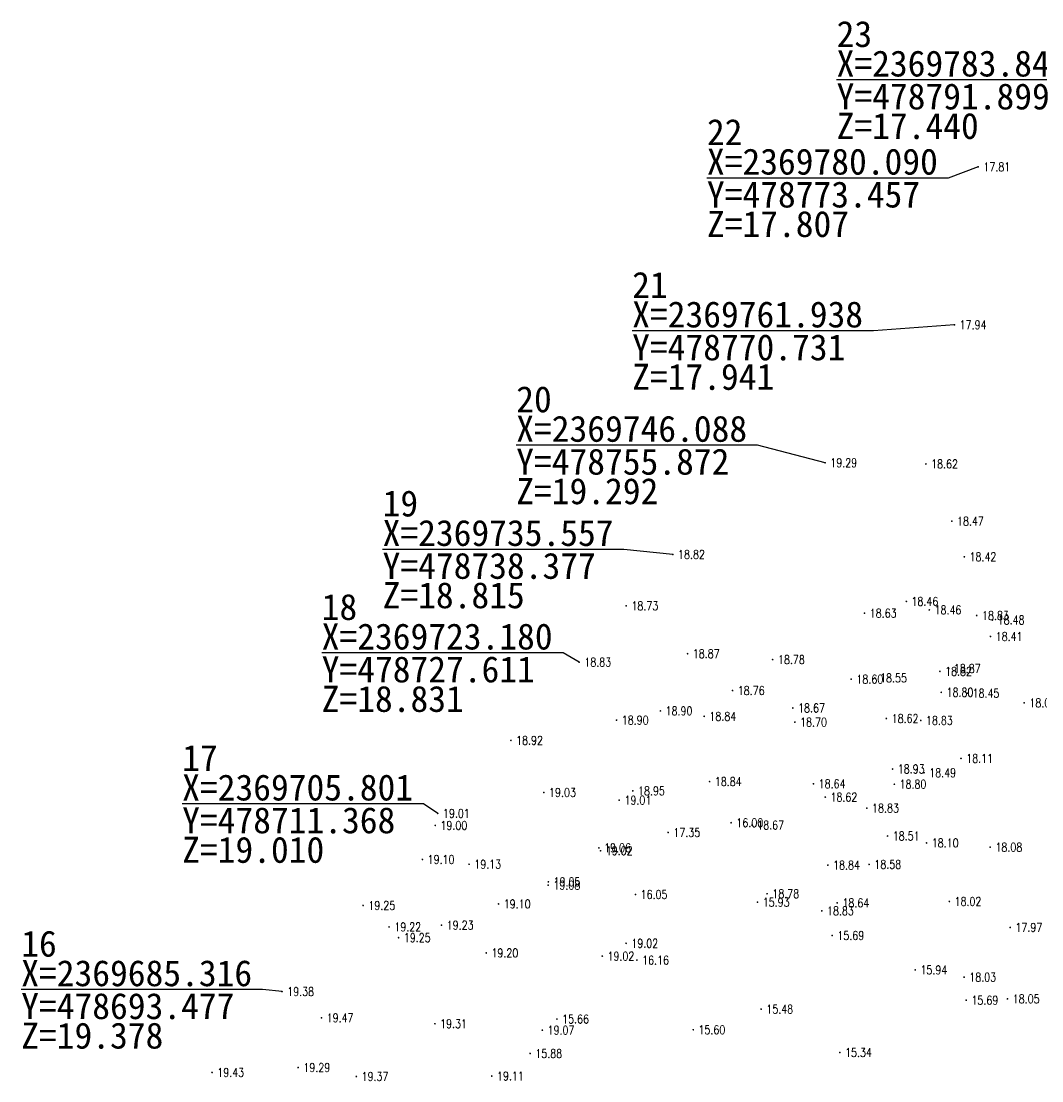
# Model space of a CAD drawing. Extents: x 478634 to 479141, y 2369294 to 2369803.
# Drawn here: x 478663.5 to 478780.8, y 2369675.1 to 2369796.8 of the extents above; entities that cross this region are included whole.
import ezdxf
from ezdxf.enums import TextEntityAlignment as Align

# ---------------------------------------------------------------- set-up
doc = ezdxf.new("R2010")
doc.units = 0
doc.header["$LTSCALE"] = 0.5
doc.layers.get('0').update_dxf_attribs({"linetype": 'CONTINUOUS'})
doc.layers.add('GCD', color=1, linetype='CONTINUOUS')
doc.styles.add('HZ', font='rs.shx', dxfattribs={"width": 0.8, "bigfont": 'hztxt.shx'})
doc.styles.add('宋体', font='')
doc.styles.get('宋体').set_extended_font_data('SimSun')

# ---------------------------------------------------------------- blocks, each defined once
blk = doc.blocks.new('GC200')
at = {"linetype": 'Continuous', "const_width": 0.2, "flags": 128}
blk.add_lwpolyline([(-0.1, 0, 1), (0.1, 0, 1)], format="xyb", close=True, dxfattribs=at)

msp = doc.modelspace()

# ---------------------------------------------------------------- linework, layer by layer
at = {"linetype": 'Continuous'}
for p, q in [((478784.94, 2369790.08), (478757.2, 2369790.08)), ((478773.46, 2369780.09, 17.81), (478770.03, 2369778.81)), ((478770.03, 2369778.81), (478742.3, 2369778.81)), ((478770.73, 2369761.94, 17.94), (478761.45, 2369761.25)), ((478761.45, 2369761.25), (478733.71, 2369761.25)), ((478748.12, 2369748.11), (478720.39, 2369748.11)), ((478755.87, 2369746.09, 19.29), (478748.12, 2369748.11)), ((478732.77, 2369736.14), (478705.04, 2369736.14)), ((478738.38, 2369735.56, 18.82), (478732.77, 2369736.14)), ((478725.78, 2369724.24), (478698.04, 2369724.24)), ((478727.61, 2369723.18, 18.83), (478725.78, 2369724.24)), ((478709.74, 2369706.9), (478682.01, 2369706.9)), ((478711.37, 2369705.8, 19.01), (478709.74, 2369706.9)), ((478691.25, 2369685.55), (478663.52, 2369685.55)), ((478693.48, 2369685.32, 19.38), (478691.25, 2369685.55))]:
    msp.add_line(p, q, dxfattribs=at)

# ---------------------------------------------------------------- block references
at = {"layer": 'GCD', "linetype": 'Continuous'}
ref = msp.add_blockref('GC200', (478773.46, 2369780.09, 17.81), dxfattribs=dict(at, xscale=0.5, yscale=0.5, zscale=0.5))
ref.add_attrib('height', '17.81', dxfattribs={"linetype": 'Continuous', "height": 1, "style": 'HZ', "width": 0.8}).set_placement((478774.06, 2369780.09, 17.81), align=Align.MIDDLE_LEFT)
ref = msp.add_blockref('GC200', (478770.73, 2369761.94, 17.94), dxfattribs=dict(at, xscale=0.5, yscale=0.5, zscale=0.5))
ref.add_attrib('height', '17.94', dxfattribs={"linetype": 'Continuous', "height": 1, "style": 'HZ', "width": 0.8}).set_placement((478771.33, 2369761.94, 17.94), align=Align.MIDDLE_LEFT)
ref = msp.add_blockref('GC200', (478755.87, 2369746.09, 19.29), dxfattribs=dict(at, xscale=0.5, yscale=0.5, zscale=0.5))
ref.add_attrib('height', '19.29', dxfattribs={"linetype": 'Continuous', "height": 1, "style": 'HZ', "width": 0.8}).set_placement((478756.47, 2369746.09, 19.29), align=Align.MIDDLE_LEFT)
ref = msp.add_blockref('GC200', (478767.46, 2369745.95, 18.62), dxfattribs=dict(at, xscale=0.5, yscale=0.5, zscale=0.5))
ref.add_attrib('height', '18.62', dxfattribs={"linetype": 'Continuous', "height": 1, "style": 'HZ', "width": 0.8}).set_placement((478768.06, 2369745.95, 18.62), align=Align.MIDDLE_LEFT)
ref = msp.add_blockref('GC200', (478767.46, 2369745.95, 18.62), dxfattribs=dict(at, xscale=0.5, yscale=0.5, zscale=0.5))
ref.add_attrib('height', '18.62', dxfattribs={"linetype": 'Continuous', "height": 1, "style": 'HZ', "width": 0.8}).set_placement((478768.06, 2369745.95, 18.62), align=Align.MIDDLE_LEFT)
ref = msp.add_blockref('GC200', (478770.43, 2369739.38, 18.47), dxfattribs=dict(at, xscale=0.5, yscale=0.5, zscale=0.5))
ref.add_attrib('height', '18.47', dxfattribs={"linetype": 'Continuous', "height": 1, "style": 'HZ', "width": 0.8}).set_placement((478771.03, 2369739.38, 18.47), align=Align.MIDDLE_LEFT)
ref = msp.add_blockref('GC200', (478738.38, 2369735.56, 18.82), dxfattribs=dict(at, xscale=0.5, yscale=0.5, zscale=0.5))
ref.add_attrib('height', '18.82', dxfattribs={"linetype": 'Continuous', "height": 1, "style": 'HZ', "width": 0.8}).set_placement((478738.98, 2369735.56, 18.82), align=Align.MIDDLE_LEFT)
ref = msp.add_blockref('GC200', (478771.87, 2369735.28, 18.42), dxfattribs=dict(at, xscale=0.5, yscale=0.5, zscale=0.5))
ref.add_attrib('height', '18.42', dxfattribs={"linetype": 'Continuous', "height": 1, "style": 'HZ', "width": 0.8}).set_placement((478772.47, 2369735.28, 18.42), align=Align.MIDDLE_LEFT)
ref = msp.add_blockref('GC200', (478733.03, 2369729.65, 18.73), dxfattribs=dict(at, xscale=0.5, yscale=0.5, zscale=0.5))
ref.add_attrib('height', '18.73', dxfattribs={"linetype": 'Continuous', "height": 1, "style": 'HZ', "width": 0.8}).set_placement((478733.63, 2369729.65, 18.73), align=Align.MIDDLE_LEFT)
ref = msp.add_blockref('GC200', (478765.21, 2369730.16, 18.46), dxfattribs=dict(at, xscale=0.5, yscale=0.5, zscale=0.5))
ref.add_attrib('height', '18.46', dxfattribs={"linetype": 'Continuous', "height": 1, "style": 'HZ', "width": 0.8}).set_placement((478765.8, 2369730.16, 18.46), align=Align.MIDDLE_LEFT)
ref = msp.add_blockref('GC200', (478760.4, 2369728.81, 18.63), dxfattribs=dict(at, xscale=0.5, yscale=0.5, zscale=0.5))
ref.add_attrib('height', '18.63', dxfattribs={"linetype": 'Continuous', "height": 1, "style": 'HZ', "width": 0.8}).set_placement((478761, 2369728.81, 18.63), align=Align.MIDDLE_LEFT)
ref = msp.add_blockref('GC200', (478767.85, 2369729.18, 18.46), dxfattribs=dict(at, xscale=0.5, yscale=0.5, zscale=0.5))
ref.add_attrib('height', '18.46', dxfattribs={"linetype": 'Continuous', "height": 1, "style": 'HZ', "width": 0.8}).set_placement((478768.45, 2369729.18, 18.46), align=Align.MIDDLE_LEFT)
ref = msp.add_blockref('GC200', (478773.29, 2369728.54, 18.83), dxfattribs=dict(at, xscale=0.5, yscale=0.5, zscale=0.5))
ref.add_attrib('height', '18.83', dxfattribs={"linetype": 'Continuous', "height": 1, "style": 'HZ', "width": 0.8}).set_placement((478773.9, 2369728.54, 18.83), align=Align.MIDDLE_LEFT)
ref = msp.add_blockref('GC200', (478775.1, 2369728.02, 18.48), dxfattribs=dict(at, xscale=0.5, yscale=0.5, zscale=0.5))
ref.add_attrib('height', '18.48', dxfattribs={"linetype": 'Continuous', "height": 1, "style": 'HZ', "width": 0.8}).set_placement((478775.7, 2369728.02, 18.48), align=Align.MIDDLE_LEFT)
ref = msp.add_blockref('GC200', (478774.87, 2369726.13, 18.41), dxfattribs=dict(at, xscale=0.5, yscale=0.5, zscale=0.5))
ref.add_attrib('height', '18.41', dxfattribs={"linetype": 'Continuous', "height": 1, "style": 'HZ', "width": 0.8}).set_placement((478775.47, 2369726.13, 18.41), align=Align.MIDDLE_LEFT)
ref = msp.add_blockref('GC200', (478740.08, 2369724.15, 18.87), dxfattribs=dict(at, xscale=0.5, yscale=0.5, zscale=0.5))
ref.add_attrib('height', '18.87', dxfattribs={"linetype": 'Continuous', "height": 1, "style": 'HZ', "width": 0.8}).set_placement((478740.68, 2369724.15, 18.87), align=Align.MIDDLE_LEFT)
ref = msp.add_blockref('GC200', (478749.85, 2369723.47, 18.78), dxfattribs=dict(at, xscale=0.5, yscale=0.5, zscale=0.5))
ref.add_attrib('height', '18.78', dxfattribs={"linetype": 'Continuous', "height": 1, "style": 'HZ', "width": 0.8}).set_placement((478750.46, 2369723.47, 18.78), align=Align.MIDDLE_LEFT)
ref = msp.add_blockref('GC200', (478727.61, 2369723.18, 18.83), dxfattribs=dict(at, xscale=0.5, yscale=0.5, zscale=0.5))
ref.add_attrib('height', '18.83', dxfattribs={"linetype": 'Continuous', "height": 1, "style": 'HZ', "width": 0.8}).set_placement((478728.21, 2369723.18, 18.83), align=Align.MIDDLE_LEFT)
ref = msp.add_blockref('GC200', (478727.61, 2369723.18, 18.83), dxfattribs=dict(at, xscale=0.5, yscale=0.5, zscale=0.5))
ref.add_attrib('height', '18.83', dxfattribs={"linetype": 'Continuous', "height": 1, "style": 'HZ', "width": 0.8}).set_placement((478728.21, 2369723.18, 18.83), align=Align.MIDDLE_LEFT)
ref = msp.add_blockref('GC200', (478769.07, 2369722.12, 18.82), dxfattribs=dict(at, xscale=0.5, yscale=0.5, zscale=0.5))
ref.add_attrib('height', '18.82', dxfattribs={"linetype": 'Continuous', "height": 1, "style": 'HZ', "width": 0.8}).set_placement((478769.67, 2369722.12, 18.82), align=Align.MIDDLE_LEFT)
ref = msp.add_blockref('GC200', (478770.07, 2369722.45, 18.87), dxfattribs=dict(at, xscale=0.5, yscale=0.5, zscale=0.5))
ref.add_attrib('height', '18.87', dxfattribs={"linetype": 'Continuous', "height": 1, "style": 'HZ', "width": 0.8}).set_placement((478770.67, 2369722.45, 18.87), align=Align.MIDDLE_LEFT)
ref = msp.add_blockref('GC200', (478758.87, 2369721.22, 18.6), dxfattribs=dict(at, xscale=0.5, yscale=0.5, zscale=0.5))
ref.add_attrib('height', '18.60', dxfattribs={"linetype": 'Continuous', "height": 1, "style": 'HZ', "width": 0.8}).set_placement((478759.47, 2369721.22, 18.6), align=Align.MIDDLE_LEFT)
ref = msp.add_blockref('GC200', (478761.59, 2369721.36, 18.55), dxfattribs=dict(at, xscale=0.5, yscale=0.5, zscale=0.5))
ref.add_attrib('height', '18.55', dxfattribs={"linetype": 'Continuous', "height": 1, "style": 'HZ', "width": 0.8}).set_placement((478762.19, 2369721.36, 18.55), align=Align.MIDDLE_LEFT)
ref = msp.add_blockref('GC200', (478745.24, 2369719.91, 18.76), dxfattribs=dict(at, xscale=0.5, yscale=0.5, zscale=0.5))
ref.add_attrib('height', '18.76', dxfattribs={"linetype": 'Continuous', "height": 1, "style": 'HZ', "width": 0.8}).set_placement((478745.84, 2369719.91, 18.76), align=Align.MIDDLE_LEFT)
ref = msp.add_blockref('GC200', (478769.22, 2369719.71, 18.8), dxfattribs=dict(at, xscale=0.5, yscale=0.5, zscale=0.5))
ref.add_attrib('height', '18.80', dxfattribs={"linetype": 'Continuous', "height": 1, "style": 'HZ', "width": 0.8}).set_placement((478769.83, 2369719.71, 18.8), align=Align.MIDDLE_LEFT)
ref = msp.add_blockref('GC200', (478772.22, 2369719.6, 18.45), dxfattribs=dict(at, xscale=0.5, yscale=0.5, zscale=0.5))
ref.add_attrib('height', '18.45', dxfattribs={"linetype": 'Continuous', "height": 1, "style": 'HZ', "width": 0.8}).set_placement((478772.82, 2369719.6, 18.45), align=Align.MIDDLE_LEFT)
ref = msp.add_blockref('GC200', (478778.74, 2369718.5, 18.09), dxfattribs=dict(at, xscale=0.5, yscale=0.5, zscale=0.5))
ref.add_attrib('height', '18.09', dxfattribs={"linetype": 'Continuous', "height": 1, "style": 'HZ', "width": 0.8}).set_placement((478779.34, 2369718.5, 18.09), align=Align.MIDDLE_LEFT)
ref = msp.add_blockref('GC200', (478736.95, 2369717.57, 18.89), dxfattribs=dict(at, xscale=0.5, yscale=0.5, zscale=0.5))
ref.add_attrib('height', '18.90', dxfattribs={"linetype": 'Continuous', "height": 1, "style": 'HZ', "width": 0.8}).set_placement((478737.55, 2369717.57, 18.89), align=Align.MIDDLE_LEFT)
ref = msp.add_blockref('GC200', (478752.17, 2369717.91, 18.67), dxfattribs=dict(at, xscale=0.5, yscale=0.5, zscale=0.5))
ref.add_attrib('height', '18.67', dxfattribs={"linetype": 'Continuous', "height": 1, "style": 'HZ', "width": 0.8}).set_placement((478752.77, 2369717.91, 18.67), align=Align.MIDDLE_LEFT)
ref = msp.add_blockref('GC200', (478731.92, 2369716.52, 18.9), dxfattribs=dict(at, xscale=0.5, yscale=0.5, zscale=0.5))
ref.add_attrib('height', '18.90', dxfattribs={"linetype": 'Continuous', "height": 1, "style": 'HZ', "width": 0.8}).set_placement((478732.52, 2369716.52, 18.9), align=Align.MIDDLE_LEFT)
ref = msp.add_blockref('GC200', (478741.98, 2369716.95, 18.84), dxfattribs=dict(at, xscale=0.5, yscale=0.5, zscale=0.5))
ref.add_attrib('height', '18.84', dxfattribs={"linetype": 'Continuous', "height": 1, "style": 'HZ', "width": 0.8}).set_placement((478742.58, 2369716.95, 18.84), align=Align.MIDDLE_LEFT)
ref = msp.add_blockref('GC200', (478752.41, 2369716.29, 18.7), dxfattribs=dict(at, xscale=0.5, yscale=0.5, zscale=0.5))
ref.add_attrib('height', '18.70', dxfattribs={"linetype": 'Continuous', "height": 1, "style": 'HZ', "width": 0.8}).set_placement((478753.01, 2369716.29, 18.7), align=Align.MIDDLE_LEFT)
ref = msp.add_blockref('GC200', (478762.91, 2369716.7, 18.62), dxfattribs=dict(at, xscale=0.5, yscale=0.5, zscale=0.5))
ref.add_attrib('height', '18.62', dxfattribs={"linetype": 'Continuous', "height": 1, "style": 'HZ', "width": 0.8}).set_placement((478763.52, 2369716.7, 18.62), align=Align.MIDDLE_LEFT)
ref = msp.add_blockref('GC200', (478766.86, 2369716.48, 18.83), dxfattribs=dict(at, xscale=0.5, yscale=0.5, zscale=0.5))
ref.add_attrib('height', '18.83', dxfattribs={"linetype": 'Continuous', "height": 1, "style": 'HZ', "width": 0.8}).set_placement((478767.46, 2369716.48, 18.83), align=Align.MIDDLE_LEFT)
ref = msp.add_blockref('GC200', (478719.78, 2369714.19, 18.92), dxfattribs=dict(at, xscale=0.5, yscale=0.5, zscale=0.5))
ref.add_attrib('height', '18.92', dxfattribs={"linetype": 'Continuous', "height": 1, "style": 'HZ', "width": 0.8}).set_placement((478720.38, 2369714.19, 18.92), align=Align.MIDDLE_LEFT)
ref = msp.add_blockref('GC200', (478719.78, 2369714.19, 18.92), dxfattribs=dict(at, xscale=0.5, yscale=0.5, zscale=0.5))
ref.add_attrib('height', '18.92', dxfattribs={"linetype": 'Continuous', "height": 1, "style": 'HZ', "width": 0.8}).set_placement((478720.38, 2369714.19, 18.92), align=Align.MIDDLE_LEFT)
ref = msp.add_blockref('GC200', (478771.49, 2369712.12, 18.11), dxfattribs=dict(at, xscale=0.5, yscale=0.5, zscale=0.5))
ref.add_attrib('height', '18.11', dxfattribs={"linetype": 'Continuous', "height": 1, "style": 'HZ', "width": 0.8}).set_placement((478772.09, 2369712.12, 18.11), align=Align.MIDDLE_LEFT)
ref = msp.add_blockref('GC200', (478763.63, 2369710.9, 18.93), dxfattribs=dict(at, xscale=0.5, yscale=0.5, zscale=0.5))
ref.add_attrib('height', '18.93', dxfattribs={"linetype": 'Continuous', "height": 1, "style": 'HZ', "width": 0.8}).set_placement((478764.23, 2369710.9, 18.93), align=Align.MIDDLE_LEFT)
ref = msp.add_blockref('GC200', (478767.24, 2369710.47, 18.49), dxfattribs=dict(at, xscale=0.5, yscale=0.5, zscale=0.5))
ref.add_attrib('height', '18.49', dxfattribs={"linetype": 'Continuous', "height": 1, "style": 'HZ', "width": 0.8}).set_placement((478767.84, 2369710.47, 18.49), align=Align.MIDDLE_LEFT)
ref = msp.add_blockref('GC200', (478742.61, 2369709.45, 18.84), dxfattribs=dict(at, xscale=0.5, yscale=0.5, zscale=0.5))
ref.add_attrib('height', '18.84', dxfattribs={"linetype": 'Continuous', "height": 1, "style": 'HZ', "width": 0.8}).set_placement((478743.21, 2369709.45, 18.84), align=Align.MIDDLE_LEFT)
ref = msp.add_blockref('GC200', (478754.53, 2369709.2, 18.64), dxfattribs=dict(at, xscale=0.5, yscale=0.5, zscale=0.5))
ref.add_attrib('height', '18.64', dxfattribs={"linetype": 'Continuous', "height": 1, "style": 'HZ', "width": 0.8}).set_placement((478755.13, 2369709.2, 18.64), align=Align.MIDDLE_LEFT)
ref = msp.add_blockref('GC200', (478763.83, 2369709.15, 18.8), dxfattribs=dict(at, xscale=0.5, yscale=0.5, zscale=0.5))
ref.add_attrib('height', '18.80', dxfattribs={"linetype": 'Continuous', "height": 1, "style": 'HZ', "width": 0.8}).set_placement((478764.43, 2369709.15, 18.8), align=Align.MIDDLE_LEFT)
ref = msp.add_blockref('GC200', (478723.56, 2369708.21, 19.03), dxfattribs=dict(at, xscale=0.5, yscale=0.5, zscale=0.5))
ref.add_attrib('height', '19.03', dxfattribs={"linetype": 'Continuous', "height": 1, "style": 'HZ', "width": 0.8}).set_placement((478724.16, 2369708.21, 19.03), align=Align.MIDDLE_LEFT)
ref = msp.add_blockref('GC200', (478733.78, 2369708.38, 18.95), dxfattribs=dict(at, xscale=0.5, yscale=0.5, zscale=0.5))
ref.add_attrib('height', '18.95', dxfattribs={"linetype": 'Continuous', "height": 1, "style": 'HZ', "width": 0.8}).set_placement((478734.38, 2369708.38, 18.95), align=Align.MIDDLE_LEFT)
ref = msp.add_blockref('GC200', (478755.9, 2369707.67, 18.62), dxfattribs=dict(at, xscale=0.5, yscale=0.5, zscale=0.5))
ref.add_attrib('height', '18.62', dxfattribs={"linetype": 'Continuous', "height": 1, "style": 'HZ', "width": 0.8}).set_placement((478756.5, 2369707.67, 18.62), align=Align.MIDDLE_LEFT)
ref = msp.add_blockref('GC200', (478732.22, 2369707.32, 19), dxfattribs=dict(at, xscale=0.5, yscale=0.5, zscale=0.5))
ref.add_attrib('height', '19.01', dxfattribs={"linetype": 'Continuous', "height": 1, "style": 'HZ', "width": 0.8}).set_placement((478732.83, 2369707.32, 19), align=Align.MIDDLE_LEFT)
ref = msp.add_blockref('GC200', (478760.67, 2369706.41, 18.83), dxfattribs=dict(at, xscale=0.5, yscale=0.5, zscale=0.5))
ref.add_attrib('height', '18.83', dxfattribs={"linetype": 'Continuous', "height": 1, "style": 'HZ', "width": 0.8}).set_placement((478761.27, 2369706.41, 18.83), align=Align.MIDDLE_LEFT)
ref = msp.add_blockref('GC200', (478711.37, 2369705.8, 19.01), dxfattribs=dict(at, xscale=0.5, yscale=0.5, zscale=0.5))
ref.add_attrib('height', '19.01', dxfattribs={"linetype": 'Continuous', "height": 1, "style": 'HZ', "width": 0.8}).set_placement((478711.97, 2369705.8, 19.01), align=Align.MIDDLE_LEFT)
ref = msp.add_blockref('GC200', (478711.09, 2369704.42, 19), dxfattribs=dict(at, xscale=0.5, yscale=0.5, zscale=0.5))
ref.add_attrib('height', '19.00', dxfattribs={"linetype": 'Continuous', "height": 1, "style": 'HZ', "width": 0.8}).set_placement((478711.69, 2369704.42, 19), align=Align.MIDDLE_LEFT)
ref = msp.add_blockref('GC200', (478711.09, 2369704.42, 19), dxfattribs=dict(at, xscale=0.5, yscale=0.5, zscale=0.5))
ref.add_attrib('height', '19.00', dxfattribs={"linetype": 'Continuous', "height": 1, "style": 'HZ', "width": 0.8}).set_placement((478711.69, 2369704.42, 19), align=Align.MIDDLE_LEFT)
ref = msp.add_blockref('GC200', (478745.08, 2369704.73, 16), dxfattribs=dict(at, xscale=0.5, yscale=0.5, zscale=0.5))
ref.add_attrib('height', '16.00', dxfattribs={"linetype": 'Continuous', "height": 1, "style": 'HZ', "width": 0.8}).set_placement((478745.68, 2369704.73, 16), align=Align.MIDDLE_LEFT)
ref = msp.add_blockref('GC200', (478747.48, 2369704.46, 18.67), dxfattribs=dict(at, xscale=0.5, yscale=0.5, zscale=0.5))
ref.add_attrib('height', '18.67', dxfattribs={"linetype": 'Continuous', "height": 1, "style": 'HZ', "width": 0.8}).set_placement((478748.08, 2369704.46, 18.67), align=Align.MIDDLE_LEFT)
ref = msp.add_blockref('GC200', (478737.84, 2369703.61, 17.34), dxfattribs=dict(at, xscale=0.5, yscale=0.5, zscale=0.5))
ref.add_attrib('height', '17.35', dxfattribs={"linetype": 'Continuous', "height": 1, "style": 'HZ', "width": 0.8}).set_placement((478738.44, 2369703.61, 17.34), align=Align.MIDDLE_LEFT)
ref = msp.add_blockref('GC200', (478763.05, 2369703.2, 18.51), dxfattribs=dict(at, xscale=0.5, yscale=0.5, zscale=0.5))
ref.add_attrib('height', '18.51', dxfattribs={"linetype": 'Continuous', "height": 1, "style": 'HZ', "width": 0.8}).set_placement((478763.65, 2369703.2, 18.51), align=Align.MIDDLE_LEFT)
ref = msp.add_blockref('GC200', (478729.89, 2369701.83, 19.06), dxfattribs=dict(at, xscale=0.5, yscale=0.5, zscale=0.5))
ref.add_attrib('height', '19.06', dxfattribs={"linetype": 'Continuous', "height": 1, "style": 'HZ', "width": 0.8}).set_placement((478730.49, 2369701.83, 19.06), align=Align.MIDDLE_LEFT)
ref = msp.add_blockref('GC200', (478730.08, 2369701.51, 19.02), dxfattribs=dict(at, xscale=0.5, yscale=0.5, zscale=0.5))
ref.add_attrib('height', '19.02', dxfattribs={"linetype": 'Continuous', "height": 1, "style": 'HZ', "width": 0.8}).set_placement((478730.68, 2369701.51, 19.02), align=Align.MIDDLE_LEFT)
ref = msp.add_blockref('GC200', (478767.53, 2369702.4, 18.1), dxfattribs=dict(at, xscale=0.5, yscale=0.5, zscale=0.5))
ref.add_attrib('height', '18.10', dxfattribs={"linetype": 'Continuous', "height": 1, "style": 'HZ', "width": 0.8}).set_placement((478768.13, 2369702.4, 18.1), align=Align.MIDDLE_LEFT)
ref = msp.add_blockref('GC200', (478774.84, 2369701.91, 18.08), dxfattribs=dict(at, xscale=0.5, yscale=0.5, zscale=0.5))
ref.add_attrib('height', '18.08', dxfattribs={"linetype": 'Continuous', "height": 1, "style": 'HZ', "width": 0.8}).set_placement((478775.44, 2369701.91, 18.08), align=Align.MIDDLE_LEFT)
ref = msp.add_blockref('GC200', (478709.61, 2369700.51, 19.1), dxfattribs=dict(at, xscale=0.5, yscale=0.5, zscale=0.5))
ref.add_attrib('height', '19.10', dxfattribs={"linetype": 'Continuous', "height": 1, "style": 'HZ', "width": 0.8}).set_placement((478710.21, 2369700.51, 19.1), align=Align.MIDDLE_LEFT)
ref = msp.add_blockref('GC200', (478714.97, 2369699.95, 19.13), dxfattribs=dict(at, xscale=0.5, yscale=0.5, zscale=0.5))
ref.add_attrib('height', '19.13', dxfattribs={"linetype": 'Continuous', "height": 1, "style": 'HZ', "width": 0.8}).set_placement((478715.57, 2369699.95, 19.13), align=Align.MIDDLE_LEFT)
ref = msp.add_blockref('GC200', (478714.97, 2369699.95, 19.13), dxfattribs=dict(at, xscale=0.5, yscale=0.5, zscale=0.5))
ref.add_attrib('height', '19.13', dxfattribs={"linetype": 'Continuous', "height": 1, "style": 'HZ', "width": 0.8}).set_placement((478715.57, 2369699.95, 19.13), align=Align.MIDDLE_LEFT)
ref = msp.add_blockref('GC200', (478756.2, 2369699.86, 18.84), dxfattribs=dict(at, xscale=0.5, yscale=0.5, zscale=0.5))
ref.add_attrib('height', '18.84', dxfattribs={"linetype": 'Continuous', "height": 1, "style": 'HZ', "width": 0.8}).set_placement((478756.8, 2369699.86, 18.84), align=Align.MIDDLE_LEFT)
ref = msp.add_blockref('GC200', (478760.93, 2369699.94, 18.58), dxfattribs=dict(at, xscale=0.5, yscale=0.5, zscale=0.5))
ref.add_attrib('height', '18.58', dxfattribs={"linetype": 'Continuous', "height": 1, "style": 'HZ', "width": 0.8}).set_placement((478761.53, 2369699.94, 18.58), align=Align.MIDDLE_LEFT)
ref = msp.add_blockref('GC200', (478724.08, 2369697.93, 19.05), dxfattribs=dict(at, xscale=0.5, yscale=0.5, zscale=0.5))
ref.add_attrib('height', '19.05', dxfattribs={"linetype": 'Continuous', "height": 1, "style": 'HZ', "width": 0.8}).set_placement((478724.68, 2369697.93, 19.05), align=Align.MIDDLE_LEFT)
ref = msp.add_blockref('GC200', (478724.06, 2369697.56, 19.08), dxfattribs=dict(at, xscale=0.5, yscale=0.5, zscale=0.5))
ref.add_attrib('height', '19.08', dxfattribs={"linetype": 'Continuous', "height": 1, "style": 'HZ', "width": 0.8}).set_placement((478724.66, 2369697.56, 19.08), align=Align.MIDDLE_LEFT)
ref = msp.add_blockref('GC200', (478749.21, 2369696.57, 18.78), dxfattribs=dict(at, xscale=0.5, yscale=0.5, zscale=0.5))
ref.add_attrib('height', '18.78', dxfattribs={"linetype": 'Continuous', "height": 1, "style": 'HZ', "width": 0.8}).set_placement((478749.81, 2369696.57, 18.78), align=Align.MIDDLE_LEFT)
ref = msp.add_blockref('GC200', (478718.36, 2369695.39, 19.1), dxfattribs=dict(at, xscale=0.5, yscale=0.5, zscale=0.5))
ref.add_attrib('height', '19.10', dxfattribs={"linetype": 'Continuous', "height": 1, "style": 'HZ', "width": 0.8}).set_placement((478718.96, 2369695.39, 19.1), align=Align.MIDDLE_LEFT)
ref = msp.add_blockref('GC200', (478734.09, 2369696.48, 16.05), dxfattribs=dict(at, xscale=0.5, yscale=0.5, zscale=0.5))
ref.add_attrib('height', '16.05', dxfattribs={"linetype": 'Continuous', "height": 1, "style": 'HZ', "width": 0.8}).set_placement((478734.68, 2369696.48, 16.05), align=Align.MIDDLE_LEFT)
ref = msp.add_blockref('GC200', (478748.11, 2369695.59, 15.93), dxfattribs=dict(at, xscale=0.5, yscale=0.5, zscale=0.5))
ref.add_attrib('height', '15.93', dxfattribs={"linetype": 'Continuous', "height": 1, "style": 'HZ', "width": 0.8}).set_placement((478748.71, 2369695.59, 15.93), align=Align.MIDDLE_LEFT)
ref = msp.add_blockref('GC200', (478757.27, 2369695.51, 18.64), dxfattribs=dict(at, xscale=0.5, yscale=0.5, zscale=0.5))
ref.add_attrib('height', '18.64', dxfattribs={"linetype": 'Continuous', "height": 1, "style": 'HZ', "width": 0.8}).set_placement((478757.87, 2369695.51, 18.64), align=Align.MIDDLE_LEFT)
ref = msp.add_blockref('GC200', (478770.15, 2369695.68, 18.02), dxfattribs=dict(at, xscale=0.5, yscale=0.5, zscale=0.5))
ref.add_attrib('height', '18.02', dxfattribs={"linetype": 'Continuous', "height": 1, "style": 'HZ', "width": 0.8}).set_placement((478770.75, 2369695.68, 18.02), align=Align.MIDDLE_LEFT)
ref = msp.add_blockref('GC200', (478702.79, 2369695.22, 19.25), dxfattribs=dict(at, xscale=0.5, yscale=0.5, zscale=0.5))
ref.add_attrib('height', '19.25', dxfattribs={"linetype": 'Continuous', "height": 1, "style": 'HZ', "width": 0.8}).set_placement((478703.4, 2369695.22, 19.25), align=Align.MIDDLE_LEFT)
ref = msp.add_blockref('GC200', (478755.49, 2369694.6, 18.83), dxfattribs=dict(at, xscale=0.5, yscale=0.5, zscale=0.5))
ref.add_attrib('height', '18.83', dxfattribs={"linetype": 'Continuous', "height": 1, "style": 'HZ', "width": 0.8}).set_placement((478756.09, 2369694.6, 18.83), align=Align.MIDDLE_LEFT)
ref = msp.add_blockref('GC200', (478711.8, 2369692.96, 19.23), dxfattribs=dict(at, xscale=0.5, yscale=0.5, zscale=0.5))
ref.add_attrib('height', '19.23', dxfattribs={"linetype": 'Continuous', "height": 1, "style": 'HZ', "width": 0.8}).set_placement((478712.4, 2369692.96, 19.23), align=Align.MIDDLE_LEFT)
ref = msp.add_blockref('GC200', (478705.78, 2369692.75, 19.22), dxfattribs=dict(at, xscale=0.5, yscale=0.5, zscale=0.5))
ref.add_attrib('height', '19.22', dxfattribs={"linetype": 'Continuous', "height": 1, "style": 'HZ', "width": 0.8}).set_placement((478706.38, 2369692.75, 19.22), align=Align.MIDDLE_LEFT)
ref = msp.add_blockref('GC200', (478756.68, 2369691.77, 15.69), dxfattribs=dict(at, xscale=0.5, yscale=0.5, zscale=0.5))
ref.add_attrib('height', '15.69', dxfattribs={"linetype": 'Continuous', "height": 1, "style": 'HZ', "width": 0.8}).set_placement((478757.28, 2369691.77, 15.69), align=Align.MIDDLE_LEFT)
ref = msp.add_blockref('GC200', (478777.14, 2369692.7, 17.97), dxfattribs=dict(at, xscale=0.5, yscale=0.5, zscale=0.5))
ref.add_attrib('height', '17.97', dxfattribs={"linetype": 'Continuous', "height": 1, "style": 'HZ', "width": 0.8}).set_placement((478777.74, 2369692.7, 17.97), align=Align.MIDDLE_LEFT)
ref = msp.add_blockref('GC200', (478706.88, 2369691.52, 19.25), dxfattribs=dict(at, xscale=0.5, yscale=0.5, zscale=0.5))
ref.add_attrib('height', '19.25', dxfattribs={"linetype": 'Continuous', "height": 1, "style": 'HZ', "width": 0.8}).set_placement((478707.48, 2369691.52, 19.25), align=Align.MIDDLE_LEFT)
ref = msp.add_blockref('GC200', (478706.88, 2369691.52, 19.25), dxfattribs=dict(at, xscale=0.5, yscale=0.5, zscale=0.5))
ref.add_attrib('height', '19.25', dxfattribs={"linetype": 'Continuous', "height": 1, "style": 'HZ', "width": 0.8}).set_placement((478707.48, 2369691.52, 19.25), align=Align.MIDDLE_LEFT)
ref = msp.add_blockref('GC200', (478733.01, 2369690.87, 19.02), dxfattribs=dict(at, xscale=0.5, yscale=0.5, zscale=0.5))
ref.add_attrib('height', '19.02', dxfattribs={"linetype": 'Continuous', "height": 1, "style": 'HZ', "width": 0.8}).set_placement((478733.61, 2369690.87, 19.02), align=Align.MIDDLE_LEFT)
ref = msp.add_blockref('GC200', (478716.94, 2369689.76, 19.2), dxfattribs=dict(at, xscale=0.5, yscale=0.5, zscale=0.5))
ref.add_attrib('height', '19.20', dxfattribs={"linetype": 'Continuous', "height": 1, "style": 'HZ', "width": 0.8}).set_placement((478717.54, 2369689.76, 19.2), align=Align.MIDDLE_LEFT)
ref = msp.add_blockref('GC200', (478730.28, 2369689.4, 19.02), dxfattribs=dict(at, xscale=0.5, yscale=0.5, zscale=0.5))
ref.add_attrib('height', '19.02', dxfattribs={"linetype": 'Continuous', "height": 1, "style": 'HZ', "width": 0.8}).set_placement((478730.88, 2369689.4, 19.02), align=Align.MIDDLE_LEFT)
ref = msp.add_blockref('GC200', (478734.26, 2369688.94, 16.16), dxfattribs=dict(at, xscale=0.5, yscale=0.5, zscale=0.5))
ref.add_attrib('height', '16.16', dxfattribs={"linetype": 'Continuous', "height": 1, "style": 'HZ', "width": 0.8}).set_placement((478734.86, 2369688.94, 16.16), align=Align.MIDDLE_LEFT)
ref = msp.add_blockref('GC200', (478766.23, 2369687.81, 15.94), dxfattribs=dict(at, xscale=0.5, yscale=0.5, zscale=0.5))
ref.add_attrib('height', '15.94', dxfattribs={"linetype": 'Continuous', "height": 1, "style": 'HZ', "width": 0.8}).set_placement((478766.83, 2369687.81, 15.94), align=Align.MIDDLE_LEFT)
ref = msp.add_blockref('GC200', (478771.84, 2369686.98, 18.03), dxfattribs=dict(at, xscale=0.5, yscale=0.5, zscale=0.5))
ref.add_attrib('height', '18.03', dxfattribs={"linetype": 'Continuous', "height": 1, "style": 'HZ', "width": 0.8}).set_placement((478772.44, 2369686.98, 18.03), align=Align.MIDDLE_LEFT)
ref = msp.add_blockref('GC200', (478693.48, 2369685.32, 19.38), dxfattribs=dict(at, xscale=0.5, yscale=0.5, zscale=0.5))
ref.add_attrib('height', '19.38', dxfattribs={"linetype": 'Continuous', "height": 1, "style": 'HZ', "width": 0.8}).set_placement((478694.08, 2369685.32, 19.38), align=Align.MIDDLE_LEFT)
ref = msp.add_blockref('GC200', (478776.83, 2369684.48, 18.05), dxfattribs=dict(at, xscale=0.5, yscale=0.5, zscale=0.5))
ref.add_attrib('height', '18.05', dxfattribs={"linetype": 'Continuous', "height": 1, "style": 'HZ', "width": 0.8}).set_placement((478777.43, 2369684.48, 18.05), align=Align.MIDDLE_LEFT)
ref = msp.add_blockref('GC200', (478748.52, 2369683.31, 15.48), dxfattribs=dict(at, xscale=0.5, yscale=0.5, zscale=0.5))
ref.add_attrib('height', '15.48', dxfattribs={"linetype": 'Continuous', "height": 1, "style": 'HZ', "width": 0.8}).set_placement((478749.12, 2369683.31, 15.48), align=Align.MIDDLE_LEFT)
ref = msp.add_blockref('GC200', (478772.09, 2369684.33, 15.69), dxfattribs=dict(at, xscale=0.5, yscale=0.5, zscale=0.5))
ref.add_attrib('height', '15.69', dxfattribs={"linetype": 'Continuous', "height": 1, "style": 'HZ', "width": 0.8}).set_placement((478772.69, 2369684.33, 15.69), align=Align.MIDDLE_LEFT)
ref = msp.add_blockref('GC200', (478698.01, 2369682.31, 19.47), dxfattribs=dict(at, xscale=0.5, yscale=0.5, zscale=0.5))
ref.add_attrib('height', '19.47', dxfattribs={"linetype": 'Continuous', "height": 1, "style": 'HZ', "width": 0.8}).set_placement((478698.61, 2369682.31, 19.47), align=Align.MIDDLE_LEFT)
ref = msp.add_blockref('GC200', (478725.07, 2369682.17, 15.66), dxfattribs=dict(at, xscale=0.5, yscale=0.5, zscale=0.5))
ref.add_attrib('height', '15.66', dxfattribs={"linetype": 'Continuous', "height": 1, "style": 'HZ', "width": 0.8}).set_placement((478725.67, 2369682.17, 15.66), align=Align.MIDDLE_LEFT)
ref = msp.add_blockref('GC200', (478711.05, 2369681.63, 19.31), dxfattribs=dict(at, xscale=0.5, yscale=0.5, zscale=0.5))
ref.add_attrib('height', '19.31', dxfattribs={"linetype": 'Continuous', "height": 1, "style": 'HZ', "width": 0.8}).set_placement((478711.65, 2369681.63, 19.31), align=Align.MIDDLE_LEFT)
ref = msp.add_blockref('GC200', (478723.39, 2369680.89, 19.07), dxfattribs=dict(at, xscale=0.5, yscale=0.5, zscale=0.5))
ref.add_attrib('height', '19.07', dxfattribs={"linetype": 'Continuous', "height": 1, "style": 'HZ', "width": 0.8}).set_placement((478723.99, 2369680.89, 19.07), align=Align.MIDDLE_LEFT)
ref = msp.add_blockref('GC200', (478740.73, 2369680.94, 15.6), dxfattribs=dict(at, xscale=0.5, yscale=0.5, zscale=0.5))
ref.add_attrib('height', '15.60', dxfattribs={"linetype": 'Continuous', "height": 1, "style": 'HZ', "width": 0.8}).set_placement((478741.33, 2369680.94, 15.6), align=Align.MIDDLE_LEFT)
ref = msp.add_blockref('GC200', (478757.57, 2369678.32, 15.34), dxfattribs=dict(at, xscale=0.5, yscale=0.5, zscale=0.5))
ref.add_attrib('height', '15.34', dxfattribs={"linetype": 'Continuous', "height": 1, "style": 'HZ', "width": 0.8}).set_placement((478758.17, 2369678.32, 15.34), align=Align.MIDDLE_LEFT)
ref = msp.add_blockref('GC200', (478721.98, 2369678.21, 15.88), dxfattribs=dict(at, xscale=0.5, yscale=0.5, zscale=0.5))
ref.add_attrib('height', '15.88', dxfattribs={"linetype": 'Continuous', "height": 1, "style": 'HZ', "width": 0.8}).set_placement((478722.58, 2369678.21, 15.88), align=Align.MIDDLE_LEFT)
ref = msp.add_blockref('GC200', (478685.44, 2369676.03, 19.43), dxfattribs=dict(at, xscale=0.5, yscale=0.5, zscale=0.5))
ref.add_attrib('height', '19.43', dxfattribs={"linetype": 'Continuous', "height": 1, "style": 'HZ', "width": 0.8}).set_placement((478686.04, 2369676.03, 19.43), align=Align.MIDDLE_LEFT)
ref = msp.add_blockref('GC200', (478685.44, 2369676.03, 19.43), dxfattribs=dict(at, xscale=0.5, yscale=0.5, zscale=0.5))
ref.add_attrib('height', '19.43', dxfattribs={"linetype": 'Continuous', "height": 1, "style": 'HZ', "width": 0.8}).set_placement((478686.04, 2369676.03, 19.43), align=Align.MIDDLE_LEFT)
ref = msp.add_blockref('GC200', (478695.33, 2369676.59, 19.29), dxfattribs=dict(at, xscale=0.5, yscale=0.5, zscale=0.5))
ref.add_attrib('height', '19.29', dxfattribs={"linetype": 'Continuous', "height": 1, "style": 'HZ', "width": 0.8}).set_placement((478695.93, 2369676.59, 19.29), align=Align.MIDDLE_LEFT)
ref = msp.add_blockref('GC200', (478702.02, 2369675.57, 19.37), dxfattribs=dict(at, xscale=0.5, yscale=0.5, zscale=0.5))
ref.add_attrib('height', '19.37', dxfattribs={"linetype": 'Continuous', "height": 1, "style": 'HZ', "width": 0.8}).set_placement((478702.62, 2369675.57, 19.37), align=Align.MIDDLE_LEFT)
ref = msp.add_blockref('GC200', (478717.58, 2369675.62, 19.11), dxfattribs=dict(at, xscale=0.5, yscale=0.5, zscale=0.5))
ref.add_attrib('height', '19.11', dxfattribs={"linetype": 'Continuous', "height": 1, "style": 'HZ', "width": 0.8}).set_placement((478718.18, 2369675.62, 19.11), align=Align.MIDDLE_LEFT)

# ---------------------------------------------------------------- texts
at = {"layer": 'GCD', "linetype": 'Continuous', "style": '宋体'}
for s, p in [('23', (478757.2, 2369793.86)), ('X=2369783.847', (478757.2, 2369790.47)), ('Y=478791.899', (478757.2, 2369786.69)), ('Z=17.440', (478757.2, 2369783.3)), ('22', (478742.3, 2369782.59)), ('X=2369780.090', (478742.3, 2369779.2)), ('Y=478773.457', (478742.3, 2369775.42)), ('Z=17.807', (478742.3, 2369772.03)), ('21', (478733.71, 2369765.03)), ('X=2369761.938', (478733.71, 2369761.64)), ('Y=478770.731', (478733.71, 2369757.86)), ('Z=17.941', (478733.71, 2369754.47)), ('20', (478720.39, 2369751.89)), ('X=2369746.088', (478720.39, 2369748.5)), ('Y=478755.872', (478720.39, 2369744.72)), ('Z=19.292', (478720.39, 2369741.33)), ('19', (478705.04, 2369739.92)), ('X=2369735.557', (478705.04, 2369736.53)), ('Y=478738.377', (478705.04, 2369732.75)), ('Z=18.815', (478705.04, 2369729.37)), ('18', (478698.04, 2369728.02)), ('X=2369723.180', (478698.04, 2369724.63)), ('Y=478727.611', (478698.04, 2369720.85)), ('Z=18.831', (478698.04, 2369717.46)), ('17', (478682.01, 2369710.67)), ('X=2369705.801', (478682.01, 2369707.28)), ('Y=478711.368', (478682.01, 2369703.51)), ('Z=19.010', (478682.01, 2369700.12)), ('16', (478663.52, 2369689.33)), ('X=2369685.316', (478663.52, 2369685.94)), ('Y=478693.477', (478663.52, 2369682.16)), ('Z=19.378', (478663.52, 2369678.77))]:
    msp.add_text(s, height=3, dxfattribs=at).set_placement(p)

doc.saveas('drawing.dxf')
